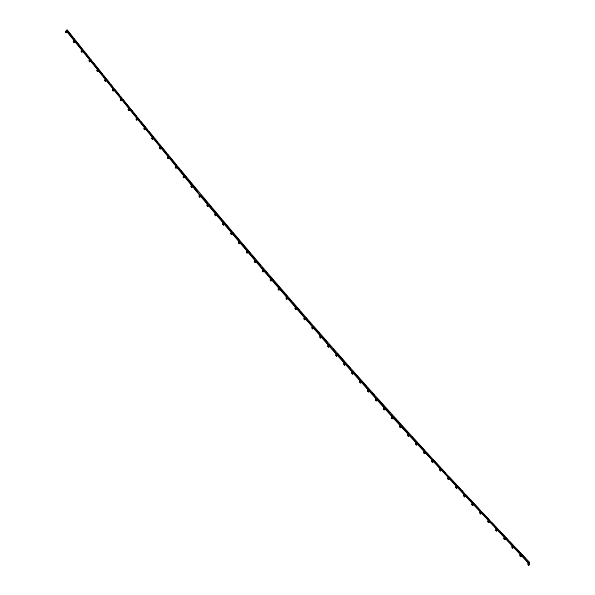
<?xml version="1.0" encoding="UTF-8"?>
<svg xmlns="http://www.w3.org/2000/svg" width="595" height="595" viewBox="0 0 595 595"><rect width="100%" height="100%" fill="white"/><g stroke="black" fill="none" stroke-linecap="round" stroke-linejoin="round"><path stroke-width="0.89" d="M399.714 426.511L400.383 427.232L401.186 426.637L401.186 427.121L400.383 427.708L400.383 425.797L407.724 433.718L407.724 435.637L408.386 436.351L409.189 435.763L409.189 435.28L408.386 435.875L407.724 435.153M408.386 436.351L408.386 434.439L415.741 442.375L415.741 444.287L416.403 445.008L417.214 444.413L417.214 443.937L416.403 444.532L415.741 443.811M416.403 445.008L416.403 443.096L423.744 451.017L423.744 452.929L424.413 453.65L425.217 453.063L425.217 452.579L424.413 453.174L423.744 452.453M424.413 453.65L424.413 451.739L431.739 459.652L431.739 461.564L432.401 462.278L433.212 461.69L433.212 461.207L432.401 461.802L431.739 461.08M432.401 462.278L432.401 460.366L439.757 468.31L439.757 470.221L440.419 470.935L441.23 470.348L441.23 469.864L440.419 470.459L439.757 469.738M440.419 470.935L440.419 469.024L447.752 476.937L447.752 478.849L448.414 479.563L449.218 478.975L449.218 477.064L455.963 484.345M448.414 479.563L448.414 477.651L455.77 485.594L455.77 487.506L456.432 488.22L457.235 487.632L457.235 487.149L456.432 487.744L455.77 487.03M456.432 488.22L456.432 486.308L463.78 494.207L463.832 496.178L464.494 496.885L465.305 496.297L465.253 494.326L472.609 502.165M336.487 356.219L336.644 354.479L335.863 355.037L336.525 355.78L337.335 355.193L336.487 356.219L335.825 355.475L335.982 353.735L328.663 345.517L328.395 347.13L327.741 346.372L328.001 344.75L320.735 336.383L320.474 338.005L319.812 337.246L320.073 335.625L320.884 335.037L313.617 326.67M337.491 353.452L344.75 362.08M343.821 363.969L344.483 364.713L345.293 364.125L344.446 365.151L344.602 363.411L351.898 371.6L351.742 373.34L352.404 374.084L353.207 373.496L353.252 373.058L352.441 373.645L351.779 372.901M352.404 374.084L352.56 372.344L353.408 371.325M359.737 381.841L360.399 382.585L361.21 381.99L360.362 383.016L360.518 381.276L367.814 389.472L367.658 391.205L368.32 391.949L369.123 391.361L369.287 389.621M368.32 391.949L368.476 390.216L375.772 398.405L375.616 400.137L376.278 400.881L377.081 400.294L377.126 399.862L376.315 400.45L375.653 399.706M376.278 400.881L376.434 399.148L383.73 407.337L383.574 409.077L384.236 409.821L385.039 409.226L385.084 408.795L384.273 409.382L383.611 408.639M384.236 409.821L384.392 408.081L391.688 416.269L391.532 418.01L392.194 418.754L392.998 418.159L393.161 416.426L400.524 424.488M392.194 418.754L392.35 417.013L399.721 425.075L399.714 426.987L400.383 427.708M215.316 213.114L214.847 214.981L215.509 215.762L215.881 214.267L223.118 222.813L222.746 224.308L223.4 225.081L223.772 223.586L231.009 232.132L230.637 233.627L231.299 234.4L231.663 232.905L238.9 241.451L238.536 242.946L239.19 243.727L239.562 242.232L246.799 250.778L246.427 252.273L247.081 253.046L247.453 251.551L254.69 260.097L254.325 261.592L254.98 262.365L255.352 260.87L262.611 269.453L262.35 271.067L263.005 271.826L263.273 270.212L270.539 278.579L270.271 280.193L270.933 280.959L271.803 279.962L271 280.55L270.338 279.791L271.149 279.204M263.005 271.826L263.882 270.837L263.072 271.424L262.417 270.666M270.933 280.959L271.201 279.338L278.467 287.705L278.2 289.326L278.862 290.085L279.665 289.49L279.732 289.088L278.929 289.676L278.267 288.917M278.862 290.085L279.122 288.463L286.388 296.831L286.128 298.452L286.79 299.211L287.593 298.623L287.66 298.214L286.85 298.809L286.195 298.043M286.79 299.211L287.05 297.597L295.306 307.102L295.046 308.716L295.7 309.482L296.511 308.887L296.578 308.485L295.767 309.073L295.105 308.314M295.7 309.482L295.968 307.86L304.224 317.373L303.956 318.987L304.618 319.746L305.428 319.158L305.495 318.756L304.685 319.344L304.023 318.585M304.618 319.746L304.885 318.132L312.152 326.499L311.884 328.113L312.546 328.879L313.349 328.284L313.416 327.882L312.613 328.47L311.951 327.711M312.546 328.879L312.814 327.257L320.073 335.625M180.612 170.334L184.487 175.079L183.156 176.975L183.81 177.771L184.338 176.462L191.53 185.283L191.002 186.585L191.657 187.38L192.185 186.079L199.429 194.848L199.065 196.335L199.719 197.116L200.091 195.621L207.328 204.167L206.956 205.662L207.61 206.435L208.421 205.848L208.51 205.476L207.707 206.063L207.045 205.29M207.61 206.435L207.982 204.94L215.219 213.486L216.03 212.898L212.683 208.957M239.19 243.727L240.09 242.76L239.287 243.348L238.625 242.574M136.887 118.703L136.21 118.97L136.857 119.766L137.668 119.179L136.731 120.093L136.077 119.298L136.605 117.988L129.412 109.145L128.832 110.387L128.185 109.584L128.765 108.342L121.581 99.439L121.001 100.681L120.354 99.878L120.934 98.636L113.749 89.726L113.169 90.968L112.522 90.165L113.102 88.923L105.91 80.005L105.33 81.247L104.683 80.444L106.066 78.607L103.299 75.186M136.731 120.093L137.252 118.784L144.451 127.605L143.923 128.907L144.578 129.703L145.515 128.788L144.704 129.383L144.057 128.579L144.734 128.319M144.578 129.703L145.106 128.401L152.298 137.214L151.77 138.523L152.424 139.319L153.361 138.404L152.551 138.992L151.904 138.196L152.707 137.609M152.424 139.319L152.952 138.01L160.144 146.831L159.616 148.133L160.271 148.929L161.602 147.032M160.271 148.929L160.799 147.627L167.991 156.44L167.463 157.749L168.117 158.545L169.054 157.63L168.244 158.218L167.597 157.422M168.117 158.545L169.449 156.649M168.645 157.236L175.837 166.057L175.309 167.359L175.964 168.154L176.492 166.853L183.684 175.666M183.967 176.38L183.29 176.648L183.937 177.444L184.748 176.856L183.81 177.771M191.813 185.997L191.136 186.257L191.783 187.061L192.594 186.466L191.657 187.38M66.476 30.992L65.673 31.58L66.32 32.383L67.123 31.795L66.179 32.695L65.524 31.892L67.056 29.75C213.129 214.029 366.795 392.298 529.409 562.201L529.476 564.662L528.665 565.25L528.003 564.543L527.951 562.572L520.595 554.733L520.647 556.704L521.451 556.117L521.436 555.626L520.632 556.213L519.971 555.507M66.179 32.695L66.752 31.453L73.936 40.356L73.356 41.605L74.003 42.409L74.955 41.501L74.152 42.096L73.505 41.293M74.003 42.409L74.583 41.159L81.768 50.069L81.188 51.311L81.835 52.115L82.787 51.215L81.984 51.802L81.337 50.999M81.835 52.115L82.415 50.873L89.6 59.775L89.019 61.025L89.666 61.828L91.05 59.991L89.666 61.828M89.823 60.43L89.161 60.712L89.815 61.516L90.619 60.921M90.247 60.578L97.431 69.489L96.851 70.731L97.498 71.534L98.078 70.292L105.256 79.202M104.683 80.444L105.635 79.544L104.824 80.132L105.471 80.935L106.282 80.347L105.33 81.247M65.524 31.892L66.335 31.304M73.356 41.605L74.167 41.01M81.188 51.311L81.998 50.724M97.498 71.534L98.45 70.634L97.639 71.222L96.992 70.418M113.474 89.265L112.671 89.86L113.318 90.663L114.121 90.068L113.169 90.968M112.522 90.165L113.333 89.577M120.354 99.878L121.164 99.291M121.001 100.681L121.953 99.781L121.149 100.369L120.502 99.566M128.185 109.584L128.989 108.997M128.832 110.387L129.784 109.487L128.981 110.082L128.334 109.279M66.246 30.338L131.502 111.258L132.313 110.663M151.77 138.523L152.58 137.928M159.616 148.133L160.427 147.545M161.208 148.014L160.397 148.609L159.75 147.805M167.463 157.749L168.273 157.154M175.964 168.154L176.901 167.24L176.09 167.835L175.443 167.031M131.502 111.258L196.893 191.367L197.696 190.772M200.619 196.149L199.808 196.744L199.154 195.963M199.719 197.116L200.522 196.521L200.894 195.034L207.573 202.917M215.747 214.022L214.944 214.609L215.598 215.383L216.409 214.795L215.509 215.762M222.746 224.308L223.549 223.713M223.4 225.081L224.3 224.114L223.497 224.709L222.835 223.928M232.191 233.441L231.388 234.028L230.734 233.255M231.299 234.4L232.102 233.813L232.474 232.318L239.711 240.863M247.327 251.306L246.523 251.893L247.178 252.674L247.981 252.079L247.081 253.046M246.427 252.273L247.23 251.678M254.325 261.592L255.129 261.004M254.98 262.365L255.88 261.406L255.069 261.993L254.415 261.22M196.893 191.367L262.678 269.044L263.488 268.457M270.539 278.579L271.342 277.984L270.13 276.593M320.474 338.005L321.345 337.008L320.541 337.603L319.879 336.837M262.678 269.044L328.73 345.107L329.533 344.52M329.273 346.134L328.462 346.729L327.8 345.97M328.395 347.13L329.206 346.543L329.466 344.921L330.686 346.297M369.168 390.922L368.357 391.517L367.695 390.774M393.042 417.727L392.231 418.315L391.57 417.571M328.73 345.107L395.043 419.557L395.853 418.969M449.218 478.492L448.414 479.087L447.752 478.365M395.043 419.557L461.757 491.582L462.56 490.987M465.29 495.806L464.479 496.394L463.817 495.687M464.494 496.885L464.442 494.914L471.798 502.753L471.85 504.724L472.519 505.43L473.322 504.843L473.308 504.352L472.504 504.939L471.842 504.233M472.519 505.43L472.467 503.459L479.823 511.298L479.875 513.269L480.537 513.976L481.348 513.388L481.333 512.897L480.522 513.485L479.86 512.778M489.35 521.443L488.547 522.031L487.885 521.324M480.537 513.976L480.485 512.005L487.84 519.844L487.893 521.815L488.562 522.522L489.365 521.934L489.313 519.963M495.903 529.87L496.565 530.576L497.375 529.989L496.58 531.067L495.918 530.361L496.721 529.773M496.58 531.067L496.528 529.096L503.883 536.935L503.935 538.906L504.605 539.613L505.408 539.025L505.393 538.535L504.59 539.122L503.928 538.415M504.605 539.613L504.553 537.642L511.908 545.481L511.96 547.452L512.622 548.159L513.433 547.571L513.418 547.08L512.607 547.668L511.945 546.961M520.647 556.704L519.978 555.998L519.933 554.027L520.737 553.439L517.055 549.52M528.665 565.25L528.605 562.796L529.409 562.201M529.461 564.164L528.65 564.759L527.988 564.053M463.542 492.504L457.235 485.721M473.27 502.872L478.789 508.755M482.515 512.726L488.651 519.256M491.768 522.574L496.059 527.148M500.402 531.774L504.694 536.348M505.356 537.054L507.81 539.665M509.647 541.629L512.712 544.894M521.399 554.146L525.69 558.72M461.757 491.582L528.605 562.796M519.933 554.027L512.57 546.188L512.622 548.159M472.661 504.136L473.322 504.843M488.703 521.227L489.365 521.934M504.746 538.319L505.408 539.025M520.789 555.41L521.451 556.117M401.186 425.202L403.023 427.188M404.243 428.504L408.527 433.13M411.643 436.492L416.545 441.788M417.214 442.502L424.555 450.43M426.437 452.468L429.493 455.763M433.212 459.779L439.95 467.053M441.84 469.091L445.506 473.047M456.573 486.918L457.235 487.632M333.133 349.034L334.963 351.087M347.844 365.553L350.276 368.283M356.405 375.17L360.667 379.945M361.329 380.688L366.193 386.148M367.405 387.516L368.625 388.877M372.321 393.035L374.151 395.08M377.245 398.553L384.541 406.749M385.203 407.493L390.067 412.952M391.279 414.313L392.499 415.682M336.644 354.479L343.94 362.667L343.784 364.408L344.446 365.151M352.56 372.344L359.856 380.532L359.7 382.273L360.362 383.016M368.461 390.618L369.123 391.361M265.898 271.714L267.103 273.105M272.004 278.75L279.271 287.117M279.933 287.876L284.172 292.755M285.377 294.153L287.199 296.243M289.624 299.04L291.394 301.077M293.164 303.115L295.522 305.83M297.366 307.95L299.136 309.988M300.899 312.025L303.264 314.74M305.689 317.544L306.901 318.935M309.326 321.724L310.538 323.122M321.545 335.796L327.6 342.772M263.154 270.48L263.816 271.238M286.931 297.857L287.593 298.623M209.343 205.007L211.575 207.64M216.684 213.672L218.358 215.643M219.466 216.959L221.139 218.93M222.805 220.909L223.921 222.218M224.575 222.999L228.473 227.595M229.588 228.911L231.262 230.882M242.596 244.27L247.602 250.183M248.264 250.964L250.488 253.589M252.161 255.56L254.943 258.847M256.155 260.283L260.625 265.563M262.298 267.542L263.421 268.858M239.339 242.358L239.993 243.132M136.262 115.995L130.721 109.183M138.062 118.197L139.721 120.235M140.829 121.588L145.254 127.01M145.909 127.806L147.567 129.844M149.226 131.882L153.101 136.627M154.306 138.1L157.63 142.168M159.289 144.206L160.948 146.236M162.152 147.716L166.585 153.138M167.693 154.492L168.794 155.853M169.999 157.325L176.09 164.785M178.403 167.619L179.512 168.973M185.142 175.875L186.8 177.905M188.459 179.943L192.334 184.688M192.988 185.484L197.629 191.181M67.562 30.866L71.98 36.34M73.639 38.4L74.739 39.768M75.944 41.256L82.021 48.79M83.776 50.969L84.877 52.338M85.985 53.706L89.852 58.503M93.259 62.735L98.235 68.901M98.882 69.704L102.199 73.81M106.713 79.41L109.48 82.846M110.588 84.215L112.247 86.275M114.552 89.138L118.978 94.62M120.636 96.673L121.737 98.041M122.942 99.536L129.018 107.07M105.486 79.849L106.133 80.652M495.918 530.361L495.866 528.39L488.51 520.551L488.562 522.522"/></g></svg>
